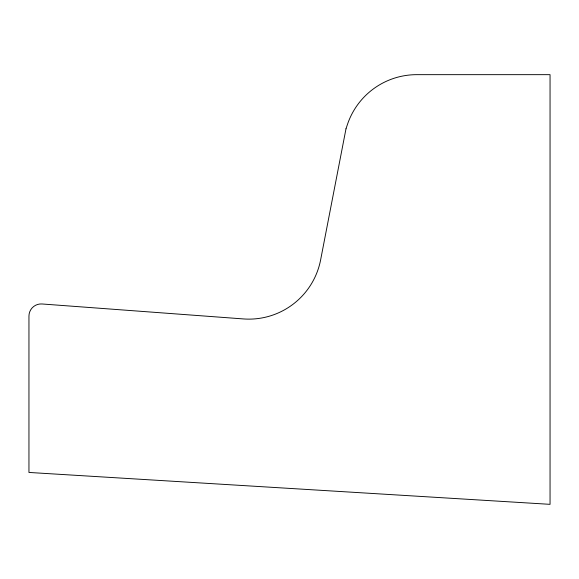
<?xml version="1.0" encoding="UTF-8"?>
<svg xmlns="http://www.w3.org/2000/svg" width="579" height="579" viewBox="0 0 579 579"><rect width="100%" height="100%" fill="white"/><g stroke="black" fill="none" stroke-linecap="round" stroke-linejoin="round"><path stroke-width="0.87" d="M345.996 128.784L320.621 259.891A73.135 73.135 0 0 1 243.397 318.928L42.043 303.975A12.188 12.188 0 0 0 28.95 316.134L28.95 472.45L550.05 504.338L550.05 74.662L416.75 74.662A73.135 73.135 0 0 0 347.371 124.666L345.996 128.784"/></g></svg>
